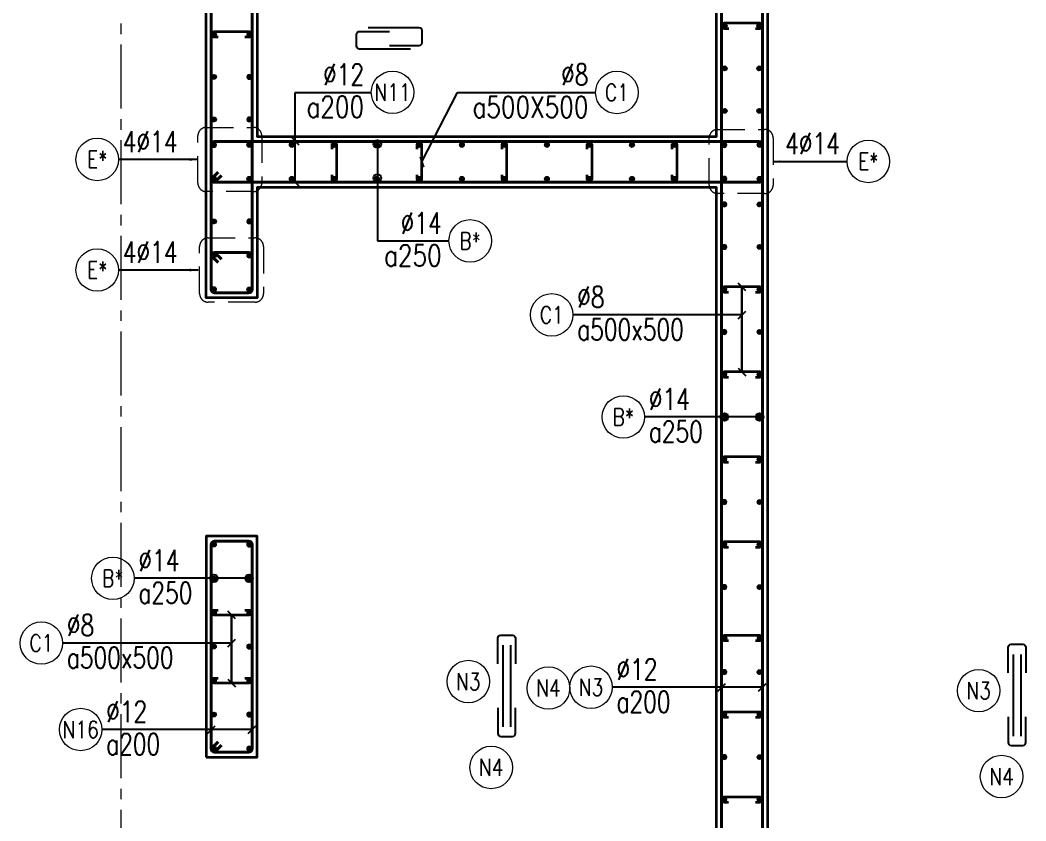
# Model space of a CAD drawing. Header units: millimetres. Extents: x 988833 to 1318015, y -9365 to 47591.
# Drawn here: x 1288537 to 1294449, y 37608 to 42317 of the extents above; entities that cross this region are included whole.
import ezdxf
from ezdxf.enums import TextEntityAlignment as Align

# ---------------------------------------------------------------- set-up
doc = ezdxf.new("R2010")
doc.units = ezdxf.units.MM
doc.header["$MEASUREMENT"] = 0
for name, pattern in [('HIDDEN', [9.525, 6.35, -3.175]), ('HIDDEN2', [4.7625, 3.175, -1.5875]), ('OF_Grid_1$0$CENTER2', [1.125, 0.75, -0.125, 0.125, -0.125])]:
    doc.linetypes.add(name, pattern=pattern)
doc.layers.get('0').update_dxf_attribs({"lineweight": 20})
for name, color, linetype in [('Hidden', 9, 'HIDDEN'), ('Leader', 6, 'Continuous'), ('Ligature', 1, 'Continuous')]:
    doc.layers.add(name, color=color, linetype=linetype)
for name, color, linetype, lineweight in [('KC-LEADER', 153, 'Continuous', 18), ('KC-THEP', 6, 'Continuous', 40), ('NDC_S_DIM', 1, 'Continuous', 15), ('NDC_S_HIDDEN', 8, 'HIDDEN2', 13), ('NDC_S_LEADER', 1, 'Continuous', 15), ('NDC_S_REBAR', 4, 'Continuous', 35), ('NDC_S_STIRRUP', 4, 'Continuous', 40), ('NDC_S_VN TEXT', 7, 'Continuous', 20), ('NDC_S_WALL', 6, 'Continuous', 35), ('OF_Grid_1$0$NDC_S_AXIS', 5, 'OF_Grid_1$0$CENTER2', 13)]:
    doc.layers.add(name, color=color, linetype=linetype, lineweight=lineweight)
doc.styles.add('NDC_ARIAL', font='arial.ttf', dxfattribs={"width": 0.85})
doc.styles.add('NDC_DIM', font='', dxfattribs={"width": 0.75})
doc.styles.add('NDC_EN TXT', font='romans.shx', dxfattribs={"width": 0.8})
doc.styles.get('NDC_DIM').set_extended_font_data('Dotum')
doc.dimstyles.new('NDC_1-50', dxfattribs={"dimscale": 50, "dimtxt": 2.5, "dimasz": 1, "dimexe": 1.5, "dimexo": 0, "dimgap": 0.8, "dimtad": 1, "dimdec": 0, "dimdsep": 46, "dimtxsty": 'NDC_ARIAL', "dimblk": 'DIMMARK', "dimcen": 49999.938995, "dimdle": 1.5, "dimclrd": 1, "dimclre": 1, "dimclrt": 3, "dimadec": 0, "dimazin": 0, "dimtfac": 1, "dimtdec": 0, "dimtix": 1, "dimtmove": 2, "dimatfit": 3, "dimfxl": 1, "dimarcsym": 0})
doc.dimstyles.new('NDC_dim_25', dxfattribs={"dimscale": 25, "dimtxt": 2.5, "dimasz": 1.5, "dimexe": 1.5, "dimexo": 2.5, "dimgap": 1, "dimtad": 1, "dimdec": 0, "dimzin": 0, "dimdsep": 46, "dimtxsty": 'NDC_DIM', "dimblk": 'DIMMARK', "dimcen": 0.09, "dimdle": 1.2, "dimclrd": 1, "dimclre": 1, "dimclrt": 3, "dimadec": 0, "dimazin": 0, "dimtfac": 1, "dimtdec": 0, "dimtix": 1, "dimtofl": 0, "dimtmove": 0, "dimatfit": 3, "dimfxl": 6, "dimfxlon": 1, "dimtolj": 1, "dimtzin": 0, "dimarcsym": 0})
doc.dimstyles.new('NDC_dim_30', dxfattribs={"dimscale": 30, "dimtxt": 2.5, "dimasz": 1.5, "dimexe": 1.5, "dimexo": 2.5, "dimgap": 1, "dimtad": 1, "dimdec": 0, "dimzin": 0, "dimdsep": 46, "dimtxsty": 'NDC_DIM', "dimblk": 'DIMMARK', "dimcen": 0.09, "dimdle": 1.2, "dimclrd": 1, "dimclre": 1, "dimclrt": 3, "dimadec": 0, "dimazin": 0, "dimtfac": 1, "dimtdec": 0, "dimtix": 1, "dimtofl": 0, "dimtmove": 0, "dimatfit": 3, "dimfxl": 6, "dimfxlon": 1, "dimtolj": 1, "dimtzin": 0, "dimarcsym": 0})

# ---------------------------------------------------------------- blocks, each defined once
blk = doc.blocks.new('THEP')
at = {"layer": 'KC-LEADER', "color": 6}
blk.add_circle((0, 0), 14, dxfattribs=at)
at = {"layer": 'KC-THEP'}
for p, q in [((-14, 0), (14, 0)), ((9.9, 9.9), (-9.9, -9.9)), ((-9.9, 9.9), (9.9, -9.9)), ((0, 14), (0, -14))]:
    blk.add_line(p, q, dxfattribs=at)
blk = doc.blocks.new('DIMMARK')
at = {"layer": 'NDC_S_DIM', "color": 1}
blk.add_line((-1.5, 0), (1, 0), dxfattribs=at)
at = {"layer": 'NDC_S_DIM', "color": 2, "const_width": 0.1}
blk.add_lwpolyline([(-0.42, -0.42), (0.42, 0.42)], dxfattribs=at)
blk = doc.blocks.new('*U13')
blk.add_circle((-2.5, 0), 2.5)
at = {"layer": 'NDC_S_VN TEXT', "color": 3, "style": 'NDC_EN TXT', "width": 0.75}
blk.add_attdef('DK1', (0.5, 0.85), '', height=2.5, dxfattribs=at)
at = {"layer": 'NDC_S_VN TEXT', "color": 7, "style": 'NDC_EN TXT', "width": 0.8}
blk.add_attdef('SH2', text='', height=2, dxfattribs=at).set_placement((-2.5, 0), align=Align.MIDDLE)
blk = doc.blocks.new('*U1183')
at = {"layer": 'KC-THEP', "rotation": 189.6685644363809}
blk.add_blockref('THEP', (-103.5, 0), dxfattribs=at)
at = {"layer": 'KC-THEP', "xscale": -1, "rotation": 170.331435563619}
blk.add_blockref('THEP', (103.5, 0), dxfattribs=at)
blk = doc.blocks.new('*U1182')
at = {"layer": 'NDC_S_HIDDEN', "color": 0, "linetype": 'ByBlock', "lineweight": -2, "transparency": 16777216}
for p in [(0, 1200), (0, 1000), (0, 800), (0, 600), (0, 400), (0, 200), (0, 0)]:
    blk.add_blockref('*U1183', p, dxfattribs=at)
blk = doc.blocks.new('*U9')
blk.add_circle((2.5, 0), 2.5)
at = {"layer": 'NDC_S_VN TEXT', "color": 3, "style": 'NDC_EN TXT', "width": 0.75}
blk.add_attdef('DK2', text='', height=2.5, dxfattribs=at).set_placement((-0.85, 0.85), align=Align.RIGHT)
at = {"layer": 'NDC_S_VN TEXT', "color": 7, "style": 'NDC_EN TXT', "width": 0.8}
blk.add_attdef('SH3', text='', height=2, dxfattribs=at).set_placement((2.5, 0), align=Align.MIDDLE)
blk = doc.blocks.new('A$C7BC65A55')
at = {"layer": 'Ligature'}
for p, q in [((-15.2, 372, 0), (-15.2, 38.5, 0)), ((15.2, 372, 0), (15.2, 38.5, 0))]:
    blk.add_line(p, q, dxfattribs=at)
for points in [[(-36.2, 296.5), (-36.2, 400.9, -0.414214), (-24, 413.1), (24, 413.1, -0.414214), (36.2, 400.9), (36.2, 296.5)], [(-36.2, 116.5), (-36.2, 12.2, 0.414214), (-24, 0), (24, 0, 0.414214), (36.2, 12.2), (36.2, 116.5)]]:
    blk.add_lwpolyline(points, format="xyb", dxfattribs=at)
blk = doc.blocks.new('*U11')
blk.add_circle((-2.5, 0), 2.5)
at = {"layer": 'NDC_S_VN TEXT', "color": 3, "style": 'NDC_EN TXT', "width": 0.75}
for tag, p in [('DK1', (0.5, 0.85)), ('KC1', (0.5, -2.97))]:
    blk.add_attdef(tag, p, '', height=2.5, dxfattribs=at)
at = {"layer": 'NDC_S_VN TEXT', "color": 7, "style": 'NDC_EN TXT', "width": 0.8}
blk.add_attdef('SH2', text='', height=2, dxfattribs=at).set_placement((-2.5, 0), align=Align.MIDDLE)
blk = doc.blocks.new('*U12')
blk.add_circle((-2.5, 0), 2.5)
at = {"layer": 'NDC_S_VN TEXT', "color": 3, "style": 'NDC_EN TXT', "width": 0.75}
for tag, p in [('DK1', (0.5, 0.85)), ('KC1', (0.5, -2.97))]:
    blk.add_attdef(tag, p, '', height=2.5, dxfattribs=at)
at = {"layer": 'NDC_S_VN TEXT', "color": 7, "style": 'NDC_EN TXT', "width": 0.8}
blk.add_attdef('SH2', text='', height=2, dxfattribs=at).set_placement((-2.5, 0), align=Align.MIDDLE)
blk = doc.blocks.new('*U1191')
at = {"layer": 'KC-THEP', "rotation": 9.66856443638095}
for p in [(0, 99.3), (0, -99.3)]:
    blk.add_blockref('THEP', p, dxfattribs=at)
blk = doc.blocks.new('*U1190')
at = {"layer": 'NDC_S_HIDDEN', "color": 0, "linetype": 'ByBlock', "lineweight": -2, "transparency": 16777216}
for p in [(0, 0), (250, 0), (500, 0), (750, 0), (1000, 0), (1250, 0), (1500, 0), (1750, 0), (2000, 0), (2250, 0), (2500, 0)]:
    blk.add_blockref('*U1191', p, dxfattribs=at)
blk = doc.blocks.new('*U1193')
at = {"layer": 'NDC_S_REBAR'}
blk.add_lwpolyline([(-15, -75), (-15, -100, 1), (15, -100), (15, 100, 1), (-15, 100), (-15, 75)], format="xyb", dxfattribs=at)
blk = doc.blocks.new('*U1192')
at = {"layer": 'NDC_S_HIDDEN', "color": 0, "linetype": 'ByBlock', "lineweight": -2, "transparency": 16777216}
for p in [(0, 0), (500, 0), (1000, 0), (1500, 0), (2000, 0)]:
    blk.add_blockref('*U1193', p, dxfattribs=at)
blk = doc.blocks.new('*U10')
blk.add_circle((2.5, 0), 2.5)
at = {"layer": 'NDC_S_VN TEXT', "color": 3, "style": 'NDC_EN TXT'}
for tag, width, p in [('DK2', 0.75, (-0.85, 0.85)), ('KC2', 0.8, (-0.85, -2.97))]:
    blk.add_attdef(tag, text='', height=2.5, dxfattribs=dict(at, width=width)).set_placement(p, align=Align.RIGHT)
at = {"layer": 'NDC_S_VN TEXT', "color": 7, "style": 'NDC_EN TXT', "width": 0.8}
blk.add_attdef('SH3', text='', height=2, dxfattribs=at).set_placement((2.5, 0), align=Align.MIDDLE)
blk = doc.blocks.new('A$C72321851')
at = {"layer": 'Ligature'}
for points in [[(-60.9, -129.3), (-60.9, 170.9, -0.414214), (-43.3, 188.5), (25.8, 188.5, -0.414214), (43.4, 170.9), (43.4, -4.3)], [(-39.7, -4.3), (-39.7, -179.5, 0.414214), (-22.1, -197.1), (47, -197.1, 0.414214), (64.6, -179.5), (64.6, 120.7)]]:
    blk.add_lwpolyline(points, format="xyb", dxfattribs=at)

msp = doc.modelspace()

# ---------------------------------------------------------------- linework, layer by layer
for centre in [(1291171.8, 38427.1), (1291642.8, 38389), (1294171.8, 38373.9), (1291306.3, 37922.1), (1294306.3, 37868.8)]:
    msp.add_circle(centre, 125)
at = {"layer": 'NDC_S_HIDDEN', "ltscale": 50}
for points in [[(1289631.7, 41685.9), (1289907.5, 41685.9, -0.414214), (1289957.5, 41635.9), (1289957.5, 41358.3, -0.414214), (1289907.5, 41308.3), (1289631.7, 41308.3, -0.414214), (1289581.7, 41358.3), (1289581.7, 41635.9, -0.414214)], [(1292637.7, 41674.3), (1292913.5, 41674.3, -0.414214), (1292963.5, 41624.3), (1292963.5, 41346.8, -0.414214), (1292913.5, 41296.8), (1292637.7, 41296.8, -0.414214), (1292587.7, 41346.8), (1292587.7, 41624.3, -0.414214)], [(1289641.8, 41035.9), (1289917.6, 41035.9, -0.414214), (1289967.6, 40985.9), (1289967.6, 40708.3, -0.414214), (1289917.6, 40658.3), (1289641.8, 40658.3, -0.414214), (1289591.8, 40708.3), (1289591.8, 40985.9, -0.414214)]]:
    msp.add_lwpolyline(points, format="xyb", close=True, dxfattribs=at)
at = {"layer": 'NDC_S_REBAR'}
for points in [[(1292860.2, 42267.9), (1292885.2, 42267.9, 1), (1292885.2, 42297.9), (1292678.2, 42297.9, 1), (1292678.2, 42267.9), (1292703.2, 42267.9)], [(1289858.7, 42217.9), (1289883.7, 42217.9, 1), (1289883.7, 42247.9), (1289676.6, 42247.9, 1), (1289676.6, 42217.9), (1289701.6, 42217.9)], [(1292858.7, 40717.9), (1292883.7, 40717.9, 1), (1292883.7, 40747.9), (1292676.6, 40747.9, 1), (1292676.6, 40717.9), (1292701.6, 40717.9)], [(1292858.7, 40217.9), (1292883.7, 40217.9, 1), (1292883.7, 40247.9), (1292676.6, 40247.9, 1), (1292676.6, 40217.9), (1292701.6, 40217.9)], [(1292858.7, 39717.9), (1292883.7, 39717.9, 1), (1292883.7, 39747.9), (1292676.6, 39747.9, 1), (1292676.6, 39717.9), (1292701.6, 39717.9)], [(1292858.7, 39217.9), (1292883.7, 39217.9, 1), (1292883.7, 39247.9), (1292676.6, 39247.9, 1), (1292676.6, 39217.9), (1292701.6, 39217.9)], [(1289858.1, 38847.9), (1289883.1, 38847.9, -1), (1289883.1, 38817.9), (1289676, 38817.9, -1), (1289676, 38847.9), (1289701, 38847.9)], [(1292858.7, 38667.9), (1292883.7, 38667.9, 1), (1292883.7, 38697.9), (1292676.6, 38697.9, 1), (1292676.6, 38667.9), (1292701.6, 38667.9)], [(1289858.1, 38447.9), (1289883.1, 38447.9, -1), (1289883.1, 38417.9), (1289676, 38417.9, -1), (1289676, 38447.9), (1289701, 38447.9)], [(1292858.7, 38217.9), (1292883.7, 38217.9, 1), (1292883.7, 38247.9), (1292676.6, 38247.9, 1), (1292676.6, 38217.9), (1292701.6, 38217.9)], [(1292858.7, 37717.9), (1292883.7, 37717.9, 1), (1292883.7, 37747.9), (1292676.6, 37747.9, 1), (1292676.6, 37717.9), (1292701.6, 37717.9)]]:
    msp.add_lwpolyline(points, format="xyb", dxfattribs=at)
at = {"layer": 'NDC_S_STIRRUP'}
for points in [[(1289700.1, 44642.9), (1289660.1, 44682.9, -0.414214), (1289680.1, 44702.9), (1289880.1, 44702.9, -0.414214), (1289900.1, 44682.9), (1289900.1, 40732.9, -0.414214), (1289880.1, 40712.9), (1289680.1, 40712.9, -0.414214), (1289660.1, 40732.9), (1289660.1, 44682.9, -0.414214), (1289680.1, 44702.9), (1289720.1, 44662.9)], [(1292700.1, 44642.9), (1292660.1, 44682.9, -0.414214), (1292680.1, 44702.9), (1292880.1, 44702.9, -0.414214), (1292900.1, 44682.9), (1292900.1, 32382.9, -0.414214), (1292880.1, 32362.9), (1292680.1, 32362.9, -0.414214), (1292660.1, 32382.9), (1292660.1, 44682.9, -0.414214), (1292680.1, 44702.9), (1292720.1, 44662.9)], [(1289720.1, 41402.9), (1289680.1, 41362.9, -0.414214), (1289660.1, 41382.9), (1289660.1, 41582.9, -0.414214), (1289680.1, 41602.9), (1292880.1, 41602.9, -0.414214), (1292900.1, 41582.9), (1292900.1, 41382.9, -0.414358), (1292880.1, 41362.9), (1289680.1, 41362.9, -0.414214), (1289660.1, 41382.9), (1289700.1, 41422.9)], [(1289700.1, 40890.7), (1289660.1, 40930.7, -0.414214), (1289680.1, 40950.7), (1289880.1, 40950.7, -0.414214), (1289900.1, 40930.7), (1289900.1, 40732.9, -0.414214), (1289880.1, 40712.9), (1289680.1, 40712.9, -0.414214), (1289660.1, 40732.9), (1289660.1, 40930.7, -0.414214), (1289680.1, 40950.7), (1289720.1, 40910.7)], [(1289700.1, 38072.9), (1289660.1, 38032.9, 0.414214), (1289680.1, 38012.9), (1289880.1, 38012.9, 0.414214), (1289900.1, 38032.9), (1289900.1, 39232.9, 0.414214), (1289880.1, 39252.9), (1289680.1, 39252.9, 0.414214), (1289660.1, 39232.9), (1289660.1, 38032.9, 0.414214), (1289680.1, 38012.9), (1289720.1, 38052.9)]]:
    msp.add_lwpolyline(points, format="xyb", dxfattribs=at)
at = {"layer": 'NDC_S_WALL', "ltscale": 200}
msp.add_lwpolyline([(1292630.9, 35932.9), (1292630.9, 41332.9), (1289930.9, 41332.9), (1289930.9, 40682.9), (1289630.9, 40682.9), (1289630.9, 44732.9), (1290879.8, 44732.9), (1290879.8, 44232.9), (1289930.9, 44232.9), (1289930.9, 41632.9), (1292630.9, 41632.9), (1292630.9, 44232.9), (1291682.1, 44232.9), (1291682.1, 44732.9), (1293728.6, 44732.9), (1293728.6, 44232.9), (1292930.9, 44232.9), (1292930.9, 32832.9)], dxfattribs=at)
msp.add_lwpolyline([(1289630.9, 37982.9), (1289930.9, 37982.9), (1289930.9, 39282.9), (1289630.9, 39282.9)], close=True, dxfattribs=at)
at = {"layer": 'OF_Grid_1$0$NDC_S_AXIS', "ltscale": 500}
msp.add_line((1289130.9, 31109.9), (1289130.9, 46214), dxfattribs=at)

# ---------------------------------------------------------------- block references
at = {"layer": 'Hidden', "xscale": 1.44, "yscale": 1.44, "zscale": 1.44}
for p in [(1291396.9, 38104.8, 0), (1294396.9, 38051.6, 0)]:
    msp.add_blockref('A$C7BC65A55', p, dxfattribs=at)
at = {"layer": 'KC-THEP'}
for p, rotation in [((1292678.2, 42282.9), 9.668564436380926), ((1292882, 42282.9), 9.668564436380926), ((1289676.6, 42232.9), 189.6685644363809), ((1292678.2, 42032.9), 9.668564436380926), ((1292882, 42032.9), 9.668564436380926), ((1289676.6, 41982.9), 189.6685644363809), ((1289676.6, 41732.9), 189.6685644363809), ((1292678.2, 41782.9), 9.668564436380926), ((1292882, 41782.9), 9.668564436380926), ((1292883.7, 41582.5), 9.668564436380926), ((1292883.7, 41383.9), 9.668564436380926), ((1292883.7, 41232.9), 9.668564436380953), ((1289676.6, 41132.9), 189.6685644363809), ((1292883.7, 40982.9), 9.668564436380953), ((1289676.6, 40932.9), 189.6685644363809), ((1289883.7, 40732.9), 9.668564436380946), ((1292883.7, 40732.9), 9.668564436380953), ((1292883.7, 40482.9), 9.668564436380953), ((1292883.7, 40232.9), 9.668564436380953), ((1292883.7, 39982.9), 9.668564436380953), ((1292883.7, 39732.9), 9.668564436380953), ((1292883.7, 39482.9), 9.668564436380953), ((1292883.7, 39232.9), 9.668564436380953), ((1292883.7, 38982.9), 9.668564436380953), ((1292676.6, 38682.9), 189.6685644363809), ((1292883.7, 38482.9), 9.668564436380926), ((1292883.7, 38232.9), 9.668564436380926), ((1292883.7, 37982.9), 9.668564436380926), ((1292883.7, 37732.9), 9.668564436380926)]:
    msp.add_blockref('THEP', p, dxfattribs=dict(at, rotation=rotation))
at = {"layer": 'KC-THEP', "xscale": -1}
for p, rotation in [((1289883.7, 42232.9), 170.331435563619), ((1289883.7, 41982.9), 170.331435563619), ((1289883.7, 41732.9), 170.331435563619), ((1289676.6, 41582.5), 350.3314355636191), ((1292676.6, 41582.5), 350.3314355636191), ((1289676.6, 41383.9), 350.3314355636191), ((1292676.6, 41383.9), 350.3314355636191), ((1292676.6, 41232.9), 350.3314355636191), ((1289883.7, 41132.9), 170.331435563619), ((1292676.6, 40982.9), 350.3314355636191), ((1289883.7, 40932.9), 170.331435563619), ((1289676.6, 40732.9), 350.3314355636191), ((1292676.6, 40732.9), 350.3314355636191), ((1292676.6, 40482.9), 350.3314355636191), ((1292676.6, 40232.9), 350.3314355636191), ((1292676.6, 39982.9), 350.3314355636191), ((1292676.6, 39732.9), 350.3314355636191), ((1292676.6, 39482.9), 350.3314355636191), ((1292676.6, 39232.9), 350.3314355636191), ((1292676.6, 38982.9), 350.3314355636191), ((1292883.7, 38682.9), 170.331435563619), ((1292676.6, 38482.9), 350.3314355636191), ((1292676.6, 38232.9), 350.3314355636191), ((1292676.6, 37982.9), 350.3314355636191), ((1292676.6, 37732.9), 350.3314355636191)]:
    msp.add_blockref('THEP', p, dxfattribs=dict(at, rotation=rotation))
at = {"layer": 'Leader', "rotation": 89.99999999999997}
msp.add_blockref('A$C72321851', (1290703.3, 42207), dxfattribs=at)
at = {"layer": 'NDC_S_HIDDEN'}
for name, p in [('*U1190', (1289883.7, 41483.2)), ('*U1192', (1290383.7, 41482.5)), ('*U1182', (1289779.6, 38032.9))]:
    msp.add_blockref(name, p, dxfattribs=at)
at = {"layer": 'NDC_S_VN TEXT', "xscale": 50, "yscale": 50, "zscale": 50}
for name, p, values in [('*U10', (1290601.2, 41892.1), {'SH3': 'N11', 'DK2': '%%C12', 'KC2': 'a200'}), ('*U10', (1291919.9, 41891.5), {'SH3': 'C1', 'DK2': '%%c8', 'KC2': 'a500X500'}), ('*U13', (1289115.3, 41497.1), {'SH2': 'E*', 'DK1': '4%%C14'}), ('*U9', (1293398.1, 41485.6), {'SH3': 'E*', 'DK2': '4%%C14'}), ('*U10', (1291057.4, 41018.4), {'SH3': 'B*', 'DK2': '%%C14', 'KC2': 'a250'}), ('*U13', (1289115.3, 40847.1), {'SH2': 'E*', 'DK1': '4%%C14'}), ('*U12', (1291786.8, 40583.6), {'SH2': 'C1', 'DK1': '%%c8', 'KC1': 'a500x500'}), ('*U11', (1292207.7, 39982.9), {'SH2': 'B*', 'DK1': '%%C14', 'KC1': 'a250'}), ('*U11', (1289207.1, 39034.4), {'SH2': 'B*', 'DK1': '%%C14', 'KC1': 'a250'}), ('*U12', (1288786.8, 38653.6), {'SH2': 'C1', 'DK1': '%%c8', 'KC1': 'a500x500'}), ('*U11', (1292017.8, 38394.1), {'SH2': 'N3', 'DK1': '%%C12', 'KC1': 'a200'}), ('*U11', (1289017.8, 38145.3), {'SH2': 'N16', 'DK1': '%%C12', 'KC1': 'a200'})]:
    msp.add_blockref(name, p, dxfattribs=at).add_auto_attribs(values)

# ---------------------------------------------------------------- texts
at = {"layer": 'NDC_S_VN TEXT', "color": 7, "style": 'NDC_EN TXT', "width": 0.8}
for tag, p in [('N3', (1291171.8, 38427.1)), ('N4', (1291642.8, 38389)), ('N3', (1294171.8, 38373.9)), ('N4', (1291306.3, 37922.1)), ('N4', (1294306.3, 37868.8))]:
    msp.add_attdef(tag, text='3', height=100, dxfattribs=at).set_placement(p, align=Align.MIDDLE)

# ---------------------------------------------------------------- leaders
at = {"layer": 'NDC_S_LEADER'}
for points, dimstyle, override in [([(1290153.7, 41365.3), (1290153.7, 41892), (1290601.2, 41892)], 'NDC_dim_30', {"dimgap": 1, "dimtad": 0, "dimldrblk": 'Oblique'}), ([(1290153.7, 41605.3), (1290153.7, 41892), (1290601.2, 41892)], 'NDC_dim_30', {"dimtad": 0, "dimldrblk": 'Oblique'}), ([(1290898.7, 41482.5), (1291107, 41891.5), (1291919.9, 41891.5)], 'NDC_dim_30', {"dimtad": 0, "dimldrblk": 'Oblique'}), ([(1290636.7, 41588.1), (1290636.7, 41018.2), (1291057.4, 41018.2)], 'NDC_dim_30', {"dimgap": 1, "dimtad": 0, "dimldrblk": 'Origin'}), ([(1292963.5, 41485.6), (1293398.1, 41485.6)], 'NDC_dim_25', {"dimgap": 1, "dimtad": 0}), ([(1290636.7, 41388.1), (1290636.7, 41018.2), (1291057.4, 41018.2)], 'NDC_dim_30', {"dimgap": 1, "dimtad": 0, "dimldrblk": 'Origin'}), ([(1292780.1, 40747.9), (1292780.1, 40247.9)], 'NDC_dim_30', {"dimtad": 0, "dimldrblk": 'Oblique'}), ([(1292780.1, 40247.9), (1292780.1, 40747.9)], 'NDC_dim_30', {"dimtad": 0, "dimldrblk": 'Oblique'}), ([(1292780.1, 40583.6), (1291786.8, 40583.6)], 'NDC_dim_30', {"dimtad": 0, "dimldrblk": 'Oblique'}), ([(1292883.7, 39982.9), (1292207.7, 39982.9)], 'NDC_dim_30', {"dimtad": 0, "dimldrblk": 'Origin'}), ([(1292676.6, 39982.9), (1292207.7, 39982.9)], 'NDC_dim_30', {"dimtad": 0, "dimldrblk": 'Origin'}), ([(1289883.1, 39034.4), (1289207.1, 39034.4)], 'NDC_dim_30', {"dimtad": 0, "dimldrblk": 'Origin'}), ([(1289676, 39034.4), (1289207.1, 39034.4)], 'NDC_dim_30', {"dimtad": 0, "dimldrblk": 'Origin'}), ([(1289780.1, 38417.9), (1289780.1, 38817.9)], 'NDC_dim_30', {"dimtad": 0, "dimldrblk": 'Oblique'}), ([(1289780.1, 38817.9), (1289779.6, 38417.9)], 'NDC_dim_30', {"dimtad": 0, "dimldrblk": 'Oblique'}), ([(1289780.1, 38653.6), (1288786.8, 38653.6)], 'NDC_dim_30', {"dimtad": 0, "dimldrblk": 'Oblique'}), ([(1292900.1, 38393.9), (1292017.8, 38393.9)], 'NDC_dim_30', {"dimtad": 0, "dimldrblk": 'Oblique'}), ([(1292660.1, 38393.9), (1292017.8, 38393.9)], 'NDC_dim_30', {"dimtad": 0, "dimldrblk": 'Oblique'}), ([(1289900.1, 38145.1), (1289017.8, 38145.1)], 'NDC_dim_30', {"dimtad": 0, "dimldrblk": 'Oblique'}), ([(1289660.1, 38145.1), (1289017.8, 38145.1)], 'NDC_dim_30', {"dimtad": 0, "dimldrblk": 'Oblique'})]:
    msp.add_leader(points, dimstyle=dimstyle, override=override, dxfattribs=at)
for points in [[(1289583.8, 41497.1), (1289115.3, 41497.1)], [(1289583.8, 40847.1), (1289115.3, 40847.1)]]:
    msp.add_leader(points, dimstyle='NDC_1-50', dxfattribs=at)

doc.saveas('drawing.dxf')
